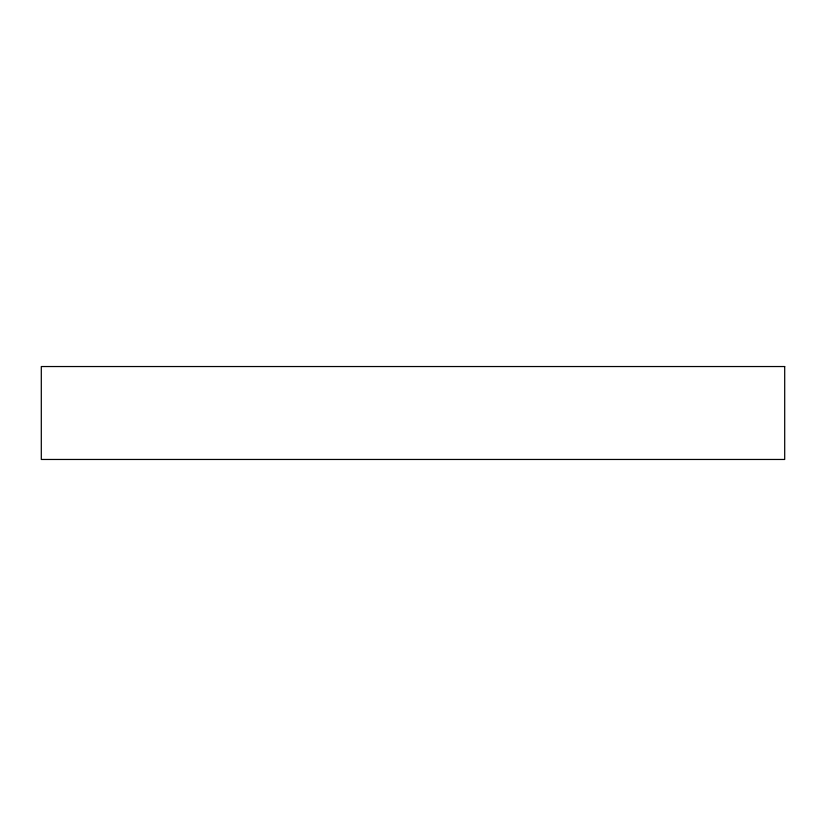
<?xml version="1.0" encoding="UTF-8"?>
<svg xmlns="http://www.w3.org/2000/svg" width="826" height="826" viewBox="0 0 826 826"><rect width="100%" height="100%" fill="white"/><g stroke="black" fill="none" stroke-linecap="round" stroke-linejoin="round"><path stroke-width="1.24" d="M784.7 366.537L41.3 366.537L41.3 459.462L784.7 459.462L784.7 366.537"/></g></svg>
